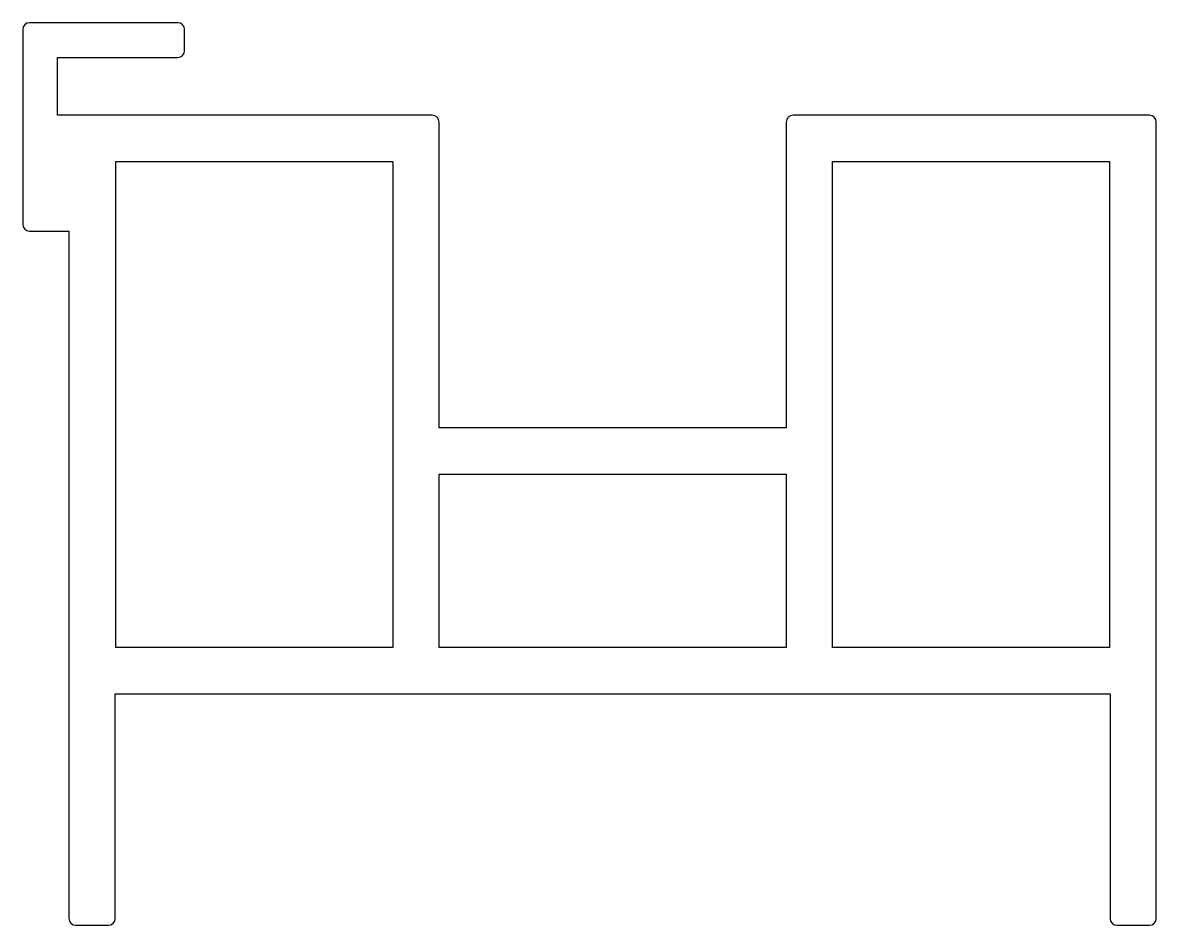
# Model space of a CAD drawing. Extents: x 1423.9 to 1472.9, y 2246.7 to 2285.7.
import ezdxf

# ---------------------------------------------------------------- set-up
doc = ezdxf.new("R2010")
doc.units = 0
doc.layers.get('0').update_dxf_attribs({"linetype": 'CONTINUOUS'})

msp = doc.modelspace()

# ---------------------------------------------------------------- linework, layer by layer
for p, q in [((1430.551, 2285.655), (1424.151, 2285.655)), ((1423.851, 2285.355), (1423.851, 2276.951)), ((1430.851, 2284.455), (1430.851, 2285.355)), ((1425.351, 2281.655), (1425.351, 2284.155)), ((1425.351, 2284.155), (1430.551, 2284.155)), ((1425.851, 2281.655), (1425.351, 2281.655)), ((1441.551, 2281.655), (1425.851, 2281.655)), ((1472.551, 2281.655), (1457.151, 2281.655)), ((1441.851, 2268.155), (1441.851, 2281.355)), ((1456.851, 2281.355), (1456.851, 2268.155)), ((1472.851, 2246.955), (1472.851, 2281.355)), ((1427.877, 2258.655), (1427.877, 2279.655)), ((1427.877, 2279.655), (1439.851, 2279.655)), ((1439.851, 2279.655), (1439.851, 2258.655)), ((1458.851, 2258.655), (1458.851, 2279.655)), ((1458.851, 2279.655), (1470.824, 2279.655)), ((1470.824, 2279.655), (1470.824, 2258.655)), ((1424.151, 2276.651), (1425.851, 2276.651)), ((1425.851, 2276.651), (1425.851, 2246.955)), ((1456.851, 2268.155), (1441.851, 2268.155)), ((1441.851, 2258.655), (1441.851, 2266.155)), ((1441.851, 2266.155), (1456.851, 2266.155)), ((1456.851, 2266.155), (1456.851, 2258.655)), ((1439.851, 2258.655), (1427.877, 2258.655)), ((1456.851, 2258.655), (1441.851, 2258.655)), ((1470.824, 2258.655), (1458.851, 2258.655)), ((1427.851, 2246.955), (1427.851, 2256.655)), ((1427.851, 2256.655), (1470.851, 2256.655)), ((1470.851, 2256.655), (1470.851, 2246.955)), ((1426.151, 2246.655), (1427.551, 2246.655)), ((1471.151, 2246.655), (1472.551, 2246.655))]:
    msp.add_line(p, q)
for centre, start, end in [((1424.151, 2285.355), 90, 180), ((1430.551, 2285.355), 0, 90), ((1430.551, 2284.455), 270, 0), ((1441.551, 2281.355), 0, 90), ((1457.151, 2281.355), 90, 180), ((1472.551, 2281.355), 0, 90), ((1424.151, 2276.951), 180, 270), ((1426.151, 2246.955), 180, 270), ((1427.551, 2246.955), 270, 360), ((1471.151, 2246.955), 180, 270), ((1472.551, 2246.955), 270, 360)]:
    msp.add_arc(centre, 0.3, start, end)

doc.saveas('drawing.dxf')
